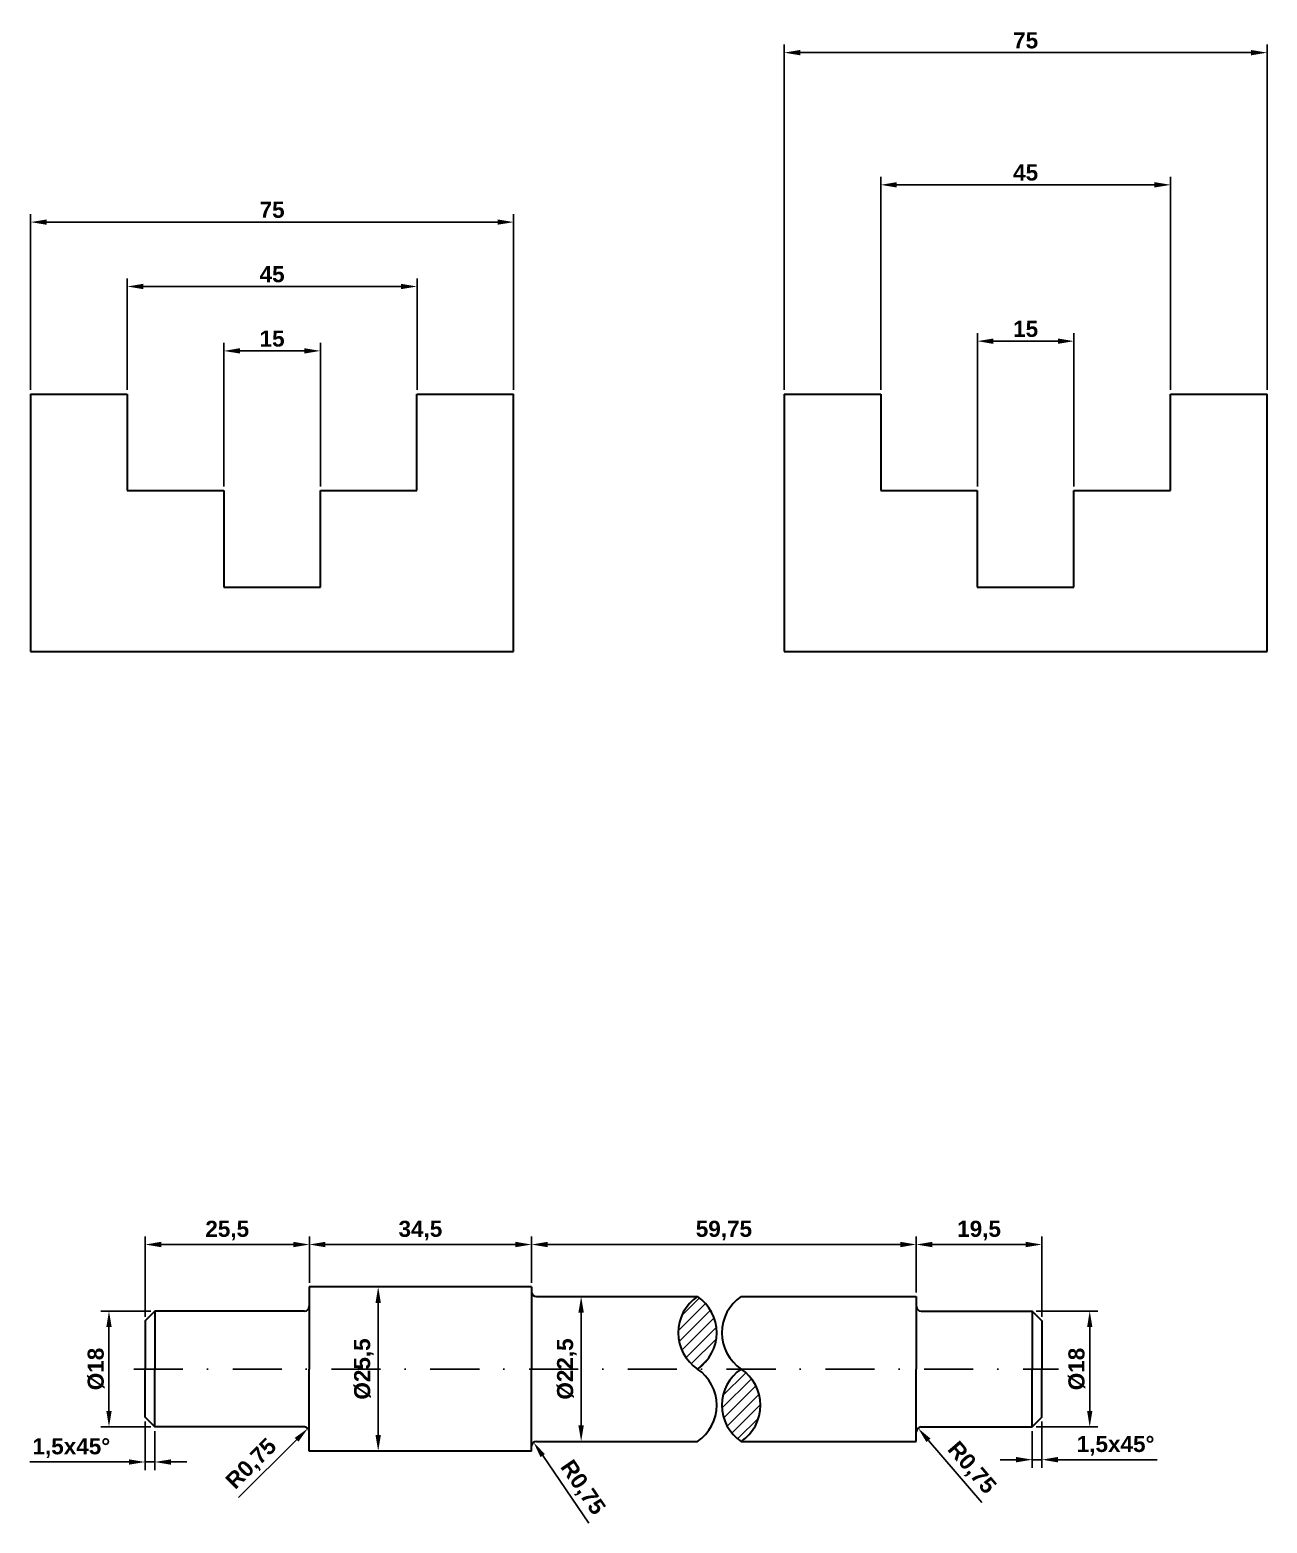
# Model space of a CAD drawing. Header units: millimetres. Extents: x 248 to 1011, y 803 to 1035.
# Drawn here: x 469.5 to 661.7, y 802.7 to 1034.6 of the extents above; entities that cross this region are included whole.
import ezdxf

# ---------------------------------------------------------------- set-up
doc = ezdxf.new("R2010")
doc.units = ezdxf.units.MM
doc.header["$LTSCALE"] = 0.3
doc.header["$PDMODE"] = 34
doc.linetypes.add('DASHDOTX2', pattern=[50.8, 25.4, -12.7, 0, -12.7])
doc.layers.add('centro', color=84, linetype='DASHDOTX2')
doc.layers.add('Cotas', color=255, linetype='Continuous')
doc.layers.add('hachura', color=1, linetype='Continuous', lineweight=20)
doc.layers.add('Peça', color=7, linetype='Continuous', lineweight=30)
doc.styles.get("Standard").update_dxf_attribs({"font": ''})
doc.styles.get('Standard').set_extended_font_data('Arial', bold=True)
doc.dimstyles.new('Cotas', dxfattribs={"dimtxt": 2.5, "dimasz": 2.5, "dimexe": 1.25, "dimexo": 0.625, "dimtad": 1, "dimtxsty": 'Standard', "dimcen": 2.5, "dimclrt": 7, "dimadec": 0, "dimazin": 0, "dimtfac": 1, "dimtmove": 0, "dimatfit": 3, "dimfxl": 1, "dimarcsym": 0})

# ---------------------------------------------------------------- blocks, each defined once
blk = doc.blocks.new('*D131')
at = {"layer": 'Cotas', "color": 0, "lineweight": -2, "transparency": 16777216}
for p, q in [((499.66, 963.67), (499.66, 985.99)), ((514.66, 963.67), (514.66, 985.99)), ((502.16, 984.74), (512.16, 984.74))]:
    blk.add_line(p, q, dxfattribs=at)
at = {"layer": 'Cotas', "color": 0, "transparency": 16777216}
for points in [[(502.16, 985.16), (502.16, 984.33), (499.66, 984.74)], [(512.16, 985.16), (512.16, 984.33), (514.66, 984.74)]]:
    blk.add_solid(points, dxfattribs=at)
at = {"layer": 'Defpoints', "color": 0, "transparency": 16777216}
for p in [(514.66, 984.74), (499.66, 963.04), (514.66, 963.04)]:
    blk.add_point(p, dxfattribs=at)
at = {"layer": 'Cotas', "color": 7, "transparency": 16777216, "insert": (507.16, 986.64), "char_height": 2.5, "attachment_point": 5}
blk.add_mtext('15', dxfattribs=at)
blk = doc.blocks.new('*D132')
at = {"layer": 'Cotas', "color": 0, "lineweight": -2, "transparency": 16777216}
for p, q in [((484.66, 978.67), (484.66, 995.99)), ((529.66, 978.67), (529.66, 995.99)), ((487.16, 994.74), (527.16, 994.74))]:
    blk.add_line(p, q, dxfattribs=at)
at = {"layer": 'Cotas', "color": 0, "transparency": 16777216}
for points in [[(487.16, 995.16), (487.16, 994.33), (484.66, 994.74)], [(527.16, 995.16), (527.16, 994.33), (529.66, 994.74)]]:
    blk.add_solid(points, dxfattribs=at)
at = {"layer": 'Defpoints', "color": 0, "transparency": 16777216}
for p in [(529.66, 994.74), (484.66, 978.04), (529.66, 978.04)]:
    blk.add_point(p, dxfattribs=at)
at = {"layer": 'Cotas', "color": 7, "transparency": 16777216, "insert": (507.16, 996.64), "char_height": 2.5, "attachment_point": 5}
blk.add_mtext('45', dxfattribs=at)
blk = doc.blocks.new('*D133')
at = {"layer": 'Cotas', "color": 0, "lineweight": -2, "transparency": 16777216}
for p, q in [((469.66, 978.67), (469.66, 1005.99)), ((472.16, 1004.74), (542.16, 1004.74)), ((544.66, 978.67), (544.66, 1005.99))]:
    blk.add_line(p, q, dxfattribs=at)
at = {"layer": 'Cotas', "color": 0, "transparency": 16777216}
for points in [[(472.16, 1005.16), (472.16, 1004.33), (469.66, 1004.74)], [(542.16, 1005.16), (542.16, 1004.33), (544.66, 1004.74)]]:
    blk.add_solid(points, dxfattribs=at)
at = {"layer": 'Defpoints', "color": 0, "transparency": 16777216}
for p in [(544.66, 1004.74), (469.66, 978.04), (544.66, 978.04)]:
    blk.add_point(p, dxfattribs=at)
at = {"layer": 'Cotas', "color": 7, "transparency": 16777216, "insert": (507.16, 1006.64), "char_height": 2.5, "attachment_point": 5}
blk.add_mtext('75', dxfattribs=at)
blk = doc.blocks.new('*D135')
at = {"layer": 'Cotas', "color": 0, "lineweight": -2, "transparency": 16777216}
for p, q in [((616.66, 963.67), (616.66, 987.5)), ((619.16, 986.25), (629.16, 986.25)), ((631.66, 963.67), (631.66, 987.5))]:
    blk.add_line(p, q, dxfattribs=at)
at = {"layer": 'Cotas', "color": 0, "transparency": 16777216}
for points in [[(619.16, 986.67), (619.16, 985.83), (616.66, 986.25)], [(629.16, 986.67), (629.16, 985.83), (631.66, 986.25)]]:
    blk.add_solid(points, dxfattribs=at)
at = {"layer": 'Defpoints', "color": 0, "transparency": 16777216}
for p in [(631.66, 986.25), (616.66, 963.04), (631.66, 963.04)]:
    blk.add_point(p, dxfattribs=at)
at = {"layer": 'Cotas', "color": 7, "transparency": 16777216, "insert": (624.16, 988.15), "char_height": 2.5, "attachment_point": 5}
blk.add_mtext('15', dxfattribs=at)
blk = doc.blocks.new('*D136')
at = {"layer": 'Cotas', "color": 0, "lineweight": -2, "transparency": 16777216}
for p, q in [((601.66, 978.67), (601.66, 1011.78)), ((646.66, 978.67), (646.66, 1011.78)), ((604.16, 1010.53), (644.16, 1010.53))]:
    blk.add_line(p, q, dxfattribs=at)
at = {"layer": 'Cotas', "color": 0, "transparency": 16777216}
for points in [[(604.16, 1010.95), (604.16, 1010.11), (601.66, 1010.53)], [(644.16, 1010.95), (644.16, 1010.11), (646.66, 1010.53)]]:
    blk.add_solid(points, dxfattribs=at)
at = {"layer": 'Defpoints', "color": 0, "transparency": 16777216}
for p in [(646.66, 1010.53), (601.66, 978.04), (646.66, 978.04)]:
    blk.add_point(p, dxfattribs=at)
at = {"layer": 'Cotas', "color": 7, "transparency": 16777216, "insert": (624.16, 1012.43), "char_height": 2.5, "attachment_point": 5}
blk.add_mtext('45', dxfattribs=at)
blk = doc.blocks.new('*D134')
at = {"layer": 'Cotas', "color": 0, "lineweight": -2, "transparency": 16777216}
for p, q in [((586.66, 978.67), (586.66, 1032.31)), ((661.66, 978.67), (661.66, 1032.31)), ((589.16, 1031.06), (659.16, 1031.06))]:
    blk.add_line(p, q, dxfattribs=at)
at = {"layer": 'Cotas', "color": 0, "transparency": 16777216}
for points in [[(589.16, 1031.47), (589.16, 1030.64), (586.66, 1031.06)], [(659.16, 1031.47), (659.16, 1030.64), (661.66, 1031.06)]]:
    blk.add_solid(points, dxfattribs=at)
at = {"layer": 'Defpoints', "color": 0, "transparency": 16777216}
for p in [(661.66, 1031.06), (586.66, 978.04), (661.66, 978.04)]:
    blk.add_point(p, dxfattribs=at)
at = {"layer": 'Cotas', "color": 7, "transparency": 16777216, "insert": (624.16, 1032.95), "char_height": 2.5, "attachment_point": 5}
blk.add_mtext('75', dxfattribs=at)
blk = doc.blocks.new('*D150')
at = {"layer": 'Cotas', "color": 0, "lineweight": -2, "transparency": 16777216}
for p, q in [((487.44, 834.76), (487.44, 847.22)), ((512.94, 840.01), (512.94, 847.22)), ((489.94, 845.97), (510.44, 845.97))]:
    blk.add_line(p, q, dxfattribs=at)
at = {"layer": 'Cotas', "color": 0, "transparency": 16777216}
for points in [[(489.94, 846.39), (489.94, 845.55), (487.44, 845.97)], [(510.44, 846.39), (510.44, 845.55), (512.94, 845.97)]]:
    blk.add_solid(points, dxfattribs=at)
at = {"layer": 'Defpoints', "color": 0, "transparency": 16777216}
for p in [(512.94, 845.97), (512.94, 839.39), (487.44, 834.14)]:
    blk.add_point(p, dxfattribs=at)
at = {"layer": 'Cotas', "color": 7, "transparency": 16777216, "insert": (500.19, 848.13), "char_height": 2.5, "attachment_point": 5}
blk.add_mtext('25,5', dxfattribs=at)
blk = doc.blocks.new('*D151')
at = {"layer": 'Cotas', "color": 0, "lineweight": -2, "transparency": 16777216}
for p, q in [((512.94, 840.01), (512.94, 847.22)), ((547.44, 840.01), (547.44, 847.22)), ((515.44, 845.97), (544.94, 845.97))]:
    blk.add_line(p, q, dxfattribs=at)
at = {"layer": 'Cotas', "color": 0, "transparency": 16777216}
for points in [[(515.44, 846.39), (515.44, 845.55), (512.94, 845.97)], [(544.94, 846.39), (544.94, 845.55), (547.44, 845.97)]]:
    blk.add_solid(points, dxfattribs=at)
at = {"layer": 'Defpoints', "color": 0, "transparency": 16777216}
for p in [(547.44, 845.97), (512.94, 839.39), (547.44, 839.39)]:
    blk.add_point(p, dxfattribs=at)
at = {"layer": 'Cotas', "color": 7, "transparency": 16777216, "insert": (530.19, 848.13), "char_height": 2.5, "attachment_point": 5}
blk.add_mtext('34,5', dxfattribs=at)
blk = doc.blocks.new('*D152')
at = {"layer": 'Cotas', "color": 0, "lineweight": -2, "transparency": 16777216}
for p, q in [((547.44, 840.01), (547.44, 847.22)), ((607.18, 838.51), (607.18, 847.22)), ((549.94, 845.97), (604.68, 845.97))]:
    blk.add_line(p, q, dxfattribs=at)
at = {"layer": 'Cotas', "color": 0, "transparency": 16777216}
for points in [[(549.94, 846.39), (549.94, 845.55), (547.44, 845.97)], [(604.68, 846.39), (604.68, 845.55), (607.18, 845.97)]]:
    blk.add_solid(points, dxfattribs=at)
at = {"layer": 'Defpoints', "color": 0, "transparency": 16777216}
for p in [(607.18, 845.97), (547.44, 839.39), (607.18, 837.89)]:
    blk.add_point(p, dxfattribs=at)
at = {"layer": 'Cotas', "color": 7, "transparency": 16777216, "insert": (577.31, 848.13), "char_height": 2.5, "attachment_point": 5}
blk.add_mtext('59,75', dxfattribs=at)
blk = doc.blocks.new('*D153')
at = {"layer": 'Cotas', "color": 0, "lineweight": -2, "transparency": 16777216}
for p, q in [((607.18, 838.51), (607.18, 847.22)), ((626.68, 834.76), (626.68, 847.22)), ((609.68, 845.97), (624.18, 845.97))]:
    blk.add_line(p, q, dxfattribs=at)
at = {"layer": 'Cotas', "color": 0, "transparency": 16777216}
for points in [[(609.68, 846.39), (609.68, 845.55), (607.18, 845.97)], [(624.18, 846.39), (624.18, 845.55), (626.68, 845.97)]]:
    blk.add_solid(points, dxfattribs=at)
at = {"layer": 'Defpoints', "color": 0, "transparency": 16777216}
for p in [(626.68, 845.97), (607.18, 837.89), (626.68, 834.14)]:
    blk.add_point(p, dxfattribs=at)
at = {"layer": 'Cotas', "color": 7, "transparency": 16777216, "insert": (616.93, 848.13), "char_height": 2.5, "attachment_point": 5}
blk.add_mtext('19,5', dxfattribs=at)
blk = doc.blocks.new('*D154')
at = {"layer": 'Cotas', "color": 0, "lineweight": -2, "transparency": 16777216}
for p, q in [((488.31, 835.64), (480.58, 835.64)), ((481.83, 833.14), (481.83, 820.14)), ((488.31, 817.64), (480.58, 817.64))]:
    blk.add_line(p, q, dxfattribs=at)
at = {"layer": 'Cotas', "color": 0, "transparency": 16777216}
for points in [[(481.42, 833.14), (482.25, 833.14), (481.83, 835.64)], [(481.42, 820.14), (482.25, 820.14), (481.83, 817.64)]]:
    blk.add_solid(points, dxfattribs=at)
at = {"layer": 'Defpoints', "color": 0, "transparency": 16777216}
for p in [(488.94, 835.64), (481.83, 817.64), (488.94, 817.64)]:
    blk.add_point(p, dxfattribs=at)
at = {"layer": 'Cotas', "color": 7, "transparency": 16777216, "insert": (479.83, 826.64), "char_height": 2.5, "attachment_point": 5, "rotation": 90}
blk.add_mtext('%%C18', dxfattribs=at)
blk = doc.blocks.new('*D155')
at = {"layer": 'Cotas', "color": 0, "lineweight": -2, "transparency": 16777216}
for p, q in [((529.56, 839.39), (522.38, 839.39)), ((523.63, 836.89), (523.63, 816.39)), ((529.56, 813.89), (522.38, 813.89))]:
    blk.add_line(p, q, dxfattribs=at)
at = {"layer": 'Cotas', "color": 0, "transparency": 16777216}
for points in [[(523.21, 836.89), (524.05, 836.89), (523.63, 839.39)], [(523.21, 816.39), (524.05, 816.39), (523.63, 813.89)]]:
    blk.add_solid(points, dxfattribs=at)
at = {"layer": 'Defpoints', "color": 0, "transparency": 16777216}
for p in [(530.19, 839.39), (523.63, 813.89), (530.19, 813.89)]:
    blk.add_point(p, dxfattribs=at)
at = {"layer": 'Cotas', "color": 7, "transparency": 16777216, "insert": (521.42, 826.64), "char_height": 2.5, "attachment_point": 5, "rotation": 90}
blk.add_mtext('%%C25,5', dxfattribs=at)
blk = doc.blocks.new('*D156')
at = {"layer": 'Cotas', "color": 0, "lineweight": -2, "transparency": 16777216}
for p, q in [((560.07, 837.89), (553.89, 837.89)), ((555.14, 835.39), (555.14, 817.89)), ((560.07, 815.39), (553.89, 815.39))]:
    blk.add_line(p, q, dxfattribs=at)
at = {"layer": 'Cotas', "color": 0, "transparency": 16777216}
for points in [[(554.72, 835.39), (555.56, 835.39), (555.14, 837.89)], [(554.72, 817.89), (555.56, 817.89), (555.14, 815.39)]]:
    blk.add_solid(points, dxfattribs=at)
at = {"layer": 'Defpoints', "color": 0, "transparency": 16777216}
for p in [(560.7, 837.89), (555.14, 815.39), (560.7, 815.39)]:
    blk.add_point(p, dxfattribs=at)
at = {"layer": 'Cotas', "color": 7, "transparency": 16777216, "insert": (552.93, 826.64), "char_height": 2.5, "attachment_point": 5, "rotation": 90}
blk.add_mtext('%%C22,5', dxfattribs=at)
blk = doc.blocks.new('*D157')
at = {"layer": 'Cotas', "color": 0, "lineweight": -2, "transparency": 16777216}
for p, q in [((625.81, 835.64), (635.36, 835.64)), ((634.11, 833.14), (634.11, 820.14)), ((625.81, 817.64), (635.36, 817.64))]:
    blk.add_line(p, q, dxfattribs=at)
at = {"layer": 'Cotas', "color": 0, "transparency": 16777216}
for points in [[(633.7, 833.14), (634.53, 833.14), (634.11, 835.64)], [(633.7, 820.14), (634.53, 820.14), (634.11, 817.64)]]:
    blk.add_solid(points, dxfattribs=at)
at = {"layer": 'Defpoints', "color": 0, "transparency": 16777216}
for p in [(625.18, 835.64), (625.18, 817.64), (634.11, 817.64)]:
    blk.add_point(p, dxfattribs=at)
at = {"layer": 'Cotas', "color": 7, "transparency": 16777216, "insert": (632.11, 826.64), "char_height": 2.5, "attachment_point": 5, "rotation": 90}
blk.add_mtext('%%C18', dxfattribs=at)
blk = doc.blocks.new('*D158')
at = {"layer": 'Cotas', "color": 0, "lineweight": -2, "transparency": 16777216}
blk.add_line((501.96, 806.66), (510.95, 815.65), dxfattribs=at)
at = {"layer": 'Cotas', "color": 0, "transparency": 16777216}
blk.add_solid([(510.66, 815.94), (511.25, 815.35), (512.72, 817.42)], dxfattribs=at)
at = {"layer": 'Defpoints', "color": 0, "transparency": 16777216}
for p in [(512.19, 816.89), (512.72, 817.42)]:
    blk.add_point(p, dxfattribs=at)
at = {"layer": 'Cotas', "color": 7, "transparency": 16777216, "insert": (504.05, 811.8), "char_height": 2.5, "attachment_point": 5, "rotation": 45}
blk.add_mtext('R0,75', dxfattribs=at)
blk = doc.blocks.new('*D159')
at = {"layer": 'Cotas', "color": 0, "lineweight": -2, "transparency": 16777216}
blk.add_line((556.35, 802.7), (549.18, 813.19), dxfattribs=at)
at = {"layer": 'Cotas', "color": 0, "transparency": 16777216}
blk.add_solid([(549.52, 813.43), (548.83, 812.96), (547.76, 815.25)], dxfattribs=at)
at = {"layer": 'Defpoints', "color": 0, "transparency": 16777216}
for p in [(547.76, 815.25), (548.19, 814.64)]:
    blk.add_point(p, dxfattribs=at)
at = {"layer": 'Cotas', "color": 7, "transparency": 16777216, "insert": (555.25, 808.14), "char_height": 2.5, "attachment_point": 5, "rotation": 304.3858}
blk.add_mtext('R0,75', dxfattribs=at)
blk = doc.blocks.new('*D160')
at = {"layer": 'Cotas', "color": 0, "lineweight": -2, "transparency": 16777216}
blk.add_line((617.36, 805.92), (609.08, 815.56), dxfattribs=at)
at = {"layer": 'Cotas', "color": 0, "transparency": 16777216}
blk.add_solid([(609.39, 815.83), (608.76, 815.29), (607.45, 817.45)], dxfattribs=at)
at = {"layer": 'Defpoints', "color": 0, "transparency": 16777216}
for p in [(607.45, 817.45), (607.93, 816.89)]:
    blk.add_point(p, dxfattribs=at)
at = {"layer": 'Cotas', "color": 7, "transparency": 16777216, "insert": (615.67, 811.2), "char_height": 2.5, "attachment_point": 5, "rotation": 310.6862}
blk.add_mtext('R0,75', dxfattribs=at)
blk = doc.blocks.new('*D161')
at = {"layer": 'Cotas', "color": 0, "lineweight": -2, "transparency": 16777216}
for p, q in [((625.18, 817.01), (625.18, 811.31)), ((626.68, 818.51), (626.68, 811.31)), ((622.68, 812.56), (620.18, 812.56)), ((625.18, 812.56), (626.68, 812.56)), ((629.18, 812.56), (644.58, 812.56))]:
    blk.add_line(p, q, dxfattribs=at)
at = {"layer": 'Cotas', "color": 0, "transparency": 16777216}
for points in [[(622.68, 812.98), (622.68, 812.14), (625.18, 812.56)], [(629.18, 812.98), (629.18, 812.14), (626.68, 812.56)]]:
    blk.add_solid(points, dxfattribs=at)
at = {"layer": 'Defpoints', "color": 0, "transparency": 16777216}
for p in [(626.68, 819.14), (625.18, 817.64), (626.68, 812.56)]:
    blk.add_point(p, dxfattribs=at)
at = {"layer": 'Cotas', "color": 7, "transparency": 16777216, "insert": (638.13, 814.72), "char_height": 2.5, "attachment_point": 5}
blk.add_mtext('1,5x45%%D', dxfattribs=at)
blk = doc.blocks.new('*D162')
at = {"layer": 'Cotas', "color": 0, "lineweight": -2, "transparency": 16777216}
for p, q in [((487.44, 818.51), (487.44, 810.95)), ((488.94, 817.01), (488.94, 810.95)), ((484.94, 812.2), (469.55, 812.2)), ((488.94, 812.2), (487.44, 812.2)), ((491.44, 812.2), (493.94, 812.2))]:
    blk.add_line(p, q, dxfattribs=at)
at = {"layer": 'Cotas', "color": 0, "transparency": 16777216}
for points in [[(484.94, 812.61), (484.94, 811.78), (487.44, 812.2)], [(491.44, 812.61), (491.44, 811.78), (488.94, 812.2)]]:
    blk.add_solid(points, dxfattribs=at)
at = {"layer": 'Defpoints', "color": 0, "transparency": 16777216}
for p in [(487.44, 819.14), (488.94, 817.64), (488.94, 812.2)]:
    blk.add_point(p, dxfattribs=at)
at = {"layer": 'Cotas', "color": 7, "transparency": 16777216, "insert": (475.99, 814.36), "char_height": 2.5, "attachment_point": 5}
blk.add_mtext('1,5x45%%D', dxfattribs=at)

msp = doc.modelspace()

# ---------------------------------------------------------------- hatches: boundary and pattern name
at = {"layer": 'hachura'}
h = msp.add_hatch(dxfattribs=at)
h.set_pattern_fill('ANSI31', color=256, scale=0.4)
h.set_pattern_definition([(45, (1750.7522, 1233.6288), (-0.8980256, 0.8980256), [])])
h.paths.add_polyline_path([(573.203, 826.636, 0.5333333), (573.203, 837.886, 0.5333333)])
h = msp.add_hatch(dxfattribs=at)
h.set_pattern_fill('ANSI31', color=256, scale=0.4)
h.set_pattern_definition([(45, (1749.8115, 1233.6288), (-0.8980256, 0.8980256), [])])
h.paths.add_polyline_path([(579.992, 826.636, 0.5333333), (579.992, 815.386, 0.5333333)])

# ---------------------------------------------------------------- linework, layer by layer
at = {"layer": 'centro'}
msp.add_line((485.696, 826.636), (629.265, 826.636), dxfattribs=at)
at = {"layer": 'Peça'}
for p, q in [((469.656, 978.04), (469.656, 938.04)), ((469.656, 978.04), (484.656, 978.04)), ((484.656, 978.04), (484.656, 963.04)), ((529.656, 963.04), (529.656, 978.04)), ((529.656, 978.04), (544.656, 978.04)), ((544.656, 938.04), (544.656, 978.04)), ((586.657, 978.04), (586.657, 938.04)), ((586.657, 978.04), (601.657, 978.04)), ((601.657, 978.04), (601.657, 963.04)), ((646.657, 963.04), (646.657, 978.04)), ((646.657, 978.04), (661.657, 978.04)), ((661.657, 938.04), (661.657, 978.04)), ((484.656, 963.04), (499.656, 963.04)), ((499.656, 963.04), (499.656, 948.04)), ((514.656, 948.04), (514.656, 963.04)), ((514.656, 963.04), (529.656, 963.04)), ((601.657, 963.04), (616.657, 963.04)), ((616.657, 963.04), (616.657, 948.04)), ((631.657, 948.04), (631.657, 963.04)), ((631.657, 963.04), (646.657, 963.04)), ((499.656, 948.04), (514.656, 948.04)), ((616.657, 948.04), (631.657, 948.04)), ((469.656, 938.04), (544.656, 938.04)), ((586.657, 938.04), (661.657, 938.04)), ((547.438, 839.386), (512.938, 839.386)), ((548.188, 837.886), (573.203, 837.886)), ((579.992, 837.886), (607.185, 837.886)), ((488.938, 835.636), (488.938, 826.636)), ((625.185, 835.636), (625.185, 826.636)), ((488.938, 817.636), (488.938, 826.636)), ((625.185, 817.636), (625.185, 826.636)), ((548.188, 815.386), (573.203, 815.386)), ((579.992, 815.386), (607.185, 815.386)), ((547.438, 813.886), (512.938, 813.886))]:
    msp.add_line(p, q, dxfattribs=at)
for points in [[(512.938, 839.386), (512.938, 826.636)], [(547.438, 839.386), (547.438, 826.636)], [(607.185, 837.886), (607.185, 826.636)], [(512.188, 835.636), (488.938, 835.636), (487.438, 834.136), (487.438, 826.636)], [(607.935, 835.636), (625.185, 835.636), (626.685, 834.136), (626.685, 826.636)], [(512.188, 817.636), (488.938, 817.636), (487.438, 819.136), (487.438, 826.636)], [(512.938, 813.886), (512.938, 826.636)], [(547.438, 813.886), (547.438, 826.636)], [(607.185, 815.386), (607.185, 826.636)], [(607.935, 817.636), (625.185, 817.636), (626.685, 819.136), (626.685, 826.636)]]:
    msp.add_lwpolyline(points, dxfattribs=at)
for centre, radius, start, end in [((548.188, 838.636), 0.75, 180, 270), ((576.977, 832.261), 6.773, 123.85503, 236.14497), ((569.43, 832.261), 6.773, 303.85503, 56.14497), ((583.765, 832.261), 6.773, 123.85503, 236.14497), ((512.188, 836.386), 0.75, 270, 0), ((607.935, 836.386), 0.75, 180, 270), ((569.43, 821.011), 6.773, 303.85503, 56.14497), ((583.765, 821.011), 6.773, 123.85503, 236.14497), ((576.218, 821.011), 6.773, 303.85503, 56.14497), ((512.188, 816.886), 0.75, 0, 90), ((607.935, 816.886), 0.75, 90, 180), ((548.188, 814.636), 0.75, 90, 180)]:
    msp.add_arc(centre, radius, start, end, dxfattribs=at)

# ---------------------------------------------------------------- dimensions: what is measured, and where the dimension line sits
at = {"layer": 'Cotas'}
for base, p1, p2, picture, middle in [((661.657, 1031.058), (586.657, 978.04), (661.657, 978.04), '*D134', (624.157, 1031.058)), ((646.657, 1010.53), (601.657, 978.04), (646.657, 978.04), '*D136', (624.157, 1010.53))]:
    dim = msp.add_linear_dim(base=base, p1=p1, p2=p2, dimstyle='Cotas', dxfattribs=at)
    dim.commit()
    dim.dimension.update_dxf_attribs({"geometry": picture, "text_midpoint": middle, "dimtype": 160})
for base, p1, p2, picture, middle in [((544.656, 1004.743), (469.656, 978.04), (544.656, 978.04), '*D133', (507.156, 1004.743)), ((529.656, 994.743), (484.656, 978.04), (529.656, 978.04), '*D132', (507.156, 994.743))]:
    dim = msp.add_linear_dim(base=base, p1=p1, p2=p2, dimstyle='Cotas', override={"dimtmove": 0}, dxfattribs=at)
    dim.commit()
    dim.dimension.update_dxf_attribs({"geometry": picture, "text_midpoint": middle, "dimtype": 160})
for base, p1, p2, override, picture, middle in [((514.656, 984.743), (499.656, 963.04), (514.656, 963.04), {"dimtmove": 0}, '*D131', (507.156, 986.644)), ((547.438, 845.969), (512.938, 839.386), (547.438, 839.386), {"dimtmove": 1}, '*D151', (530.188, 848.128)), ((607.185, 845.969), (547.438, 839.386), (607.185, 837.886), {"dimtmove": 1}, '*D152', (577.311, 848.128)), ((626.685, 845.969), (607.185, 837.886), (626.685, 834.136), {"dimtmove": 1}, '*D153', (616.935, 848.128))]:
    dim = msp.add_linear_dim(base=base, p1=p1, p2=p2, dimstyle='Cotas', override=override, dxfattribs=at)
    dim.commit()
    dim.dimension.update_dxf_attribs({"geometry": picture, "text_midpoint": middle})
for base, p1, p2, picture, middle in [((631.657, 986.249), (616.657, 963.04), (631.657, 963.04), '*D135', (624.157, 988.151)), ((512.938, 845.969), (487.438, 834.136), (512.938, 839.386), '*D150', (500.188, 848.128))]:
    dim = msp.add_linear_dim(base=base, p1=p1, p2=p2, dimstyle='Cotas', dxfattribs=at)
    dim.commit()
    dim.dimension.update_dxf_attribs({"geometry": picture, "text_midpoint": middle})
for base, p1, p2, picture, middle in [((523.629, 813.886), (530.188, 839.386), (530.188, 813.886), '*D155', (521.416, 826.636)), ((555.141, 815.386), (560.696, 837.886), (560.696, 815.386), '*D156', (552.928, 826.636)), ((481.834, 817.636), (488.938, 835.636), (488.938, 817.636), '*D154', (479.83, 826.636)), ((634.112, 817.636), (625.185, 835.636), (625.185, 817.636), '*D157', (632.108, 826.636))]:
    dim = msp.add_linear_dim(base=base, p1=p1, p2=p2, angle=90, text='%%C<>', dimstyle='Cotas', dxfattribs=at)
    dim.commit()
    dim.dimension.update_dxf_attribs({"geometry": picture, "text_midpoint": middle})
dim = msp.add_linear_dim(base=(488.938, 812.196), p1=(487.438, 819.136), p2=(488.938, 817.636), text='<>x45%%D', dimstyle='Cotas', dxfattribs=at)
dim.commit()
dim.dimension.update_dxf_attribs({"geometry": '*D162', "text_midpoint": (475.993, 812.196), "dimtype": 160})
dim = msp.add_linear_dim(base=(626.685, 812.559), p1=(625.185, 817.636), p2=(626.685, 819.136), text='<>x45%%D', dimstyle='Cotas', dxfattribs=at)
dim.commit()
dim.dimension.update_dxf_attribs({"geometry": '*D161', "text_midpoint": (638.13, 814.718)})
for center, mpoint, picture, middle in [((512.188, 816.886), (512.718, 817.416), '*D158', (505.574, 810.271)), ((607.935, 816.886), (607.446, 817.454), '*D160', (614.033, 809.793)), ((548.188, 814.636), (547.764, 815.255), '*D159', (553.471, 806.916))]:
    dim = msp.add_radius_dim(center=center, mpoint=mpoint, dimstyle='Cotas', dxfattribs=at)
    dim.commit()
    dim.dimension.update_dxf_attribs({"geometry": picture, "text_midpoint": middle, "dimtype": 164})

doc.saveas('drawing.dxf')
